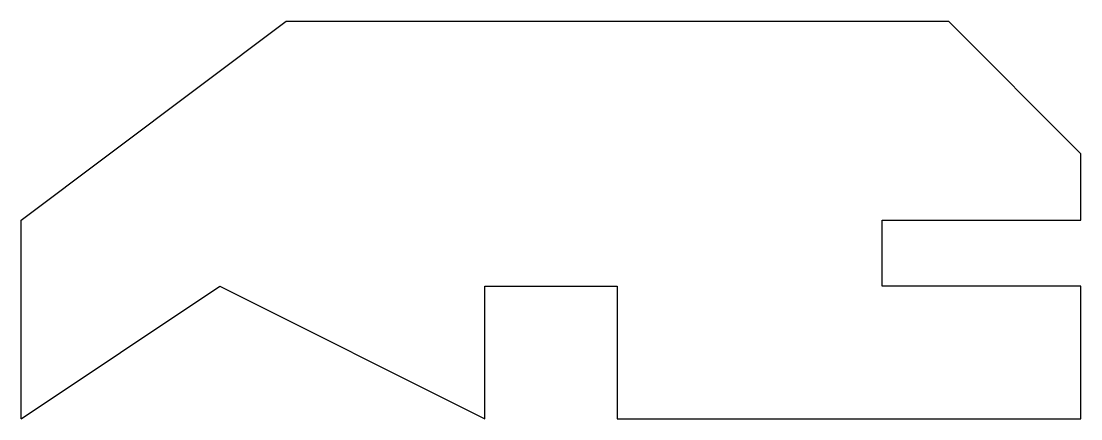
# Model space of a CAD drawing. Header units: millimetres. Extents: x 592 to 2192, y 316 to 916.
import ezdxf

# ---------------------------------------------------------------- set-up
doc = ezdxf.new("R2010")
doc.units = ezdxf.units.MM
doc.header["$MEASUREMENT"] = 0

msp = doc.modelspace()

# ---------------------------------------------------------------- linework, layer by layer
for p, q in [((591.8, 616.1), (991.8, 916.1)), ((991.8, 916.1), (1991.8, 916.1)), ((2191.8, 716.1), (1991.8, 916.1)), ((2191.8, 616.1), (2191.8, 716.1)), ((591.8, 316.1), (591.8, 616.1)), ((1891.8, 516.1), (1891.8, 616.1)), ((1891.8, 616.1), (2191.8, 616.1)), ((591.8, 316.1), (891.8, 516.1)), ((891.8, 516.1), (1291.8, 316.1)), ((1291.8, 316.1), (1291.8, 516.1)), ((1291.8, 516.1), (1491.8, 516.1)), ((1491.8, 516.1), (1491.8, 316.1)), ((2191.8, 516.1), (1891.8, 516.1)), ((2191.8, 316.1), (2191.8, 516.1)), ((1491.8, 316.1), (2191.8, 316.1))]:
    msp.add_line(p, q)

doc.saveas('drawing.dxf')
